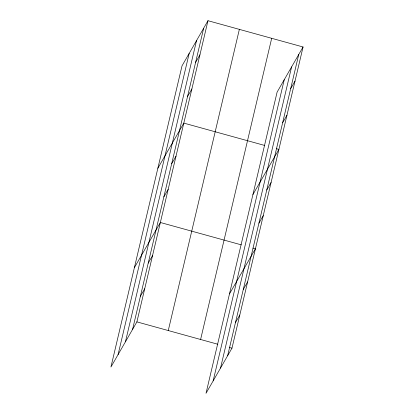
<?xml version="1.0" encoding="UTF-8"?>
<svg xmlns="http://www.w3.org/2000/svg" width="414" height="414" viewBox="0 0 414 414"><rect width="100%" height="100%" fill="white"/><g stroke="black" fill="none" stroke-linecap="round" stroke-linejoin="round"><path stroke-width="0.62" d="M118.083 354.601L189.172 53.422M125.442 341.804L196.531 40.624M132.583 329.378L203.672 28.204M207.983 20.7L182.025 65.842L110.936 367.021L136.894 321.88L207.983 20.7L303.064 46.979L231.975 348.158L206.017 393.3L277.106 92.12L303.064 46.979M168.27 330.548L239.359 29.373M200.599 339.485L271.688 38.305M213.158 380.88L284.247 79.7M220.517 368.082L291.606 66.902M227.659 355.657L298.748 54.482M195.615 62.333L199.931 54.834M187.558 96.467L191.873 88.969M157.858 168.244L183.816 123.103L264.743 145.469M171.681 163.732L175.997 156.228M163.861 196.862L168.177 189.358M134.4 267.63L160.358 222.489L241.284 244.855M148.222 263.123L152.533 255.619M140.403 296.248L144.714 288.749M290.69 88.617L295.006 81.113M282.633 122.746L286.949 115.247M252.933 194.523L278.891 149.382L276.433 148.698M266.761 190.01L271.072 182.512M258.936 223.141L263.252 215.637M229.475 293.909L255.433 248.767L252.97 248.089M243.297 289.402L247.613 281.898M235.478 322.527L239.794 315.028M136.894 321.88L217.821 344.246M229.511 347.475L231.975 348.158"/></g></svg>
